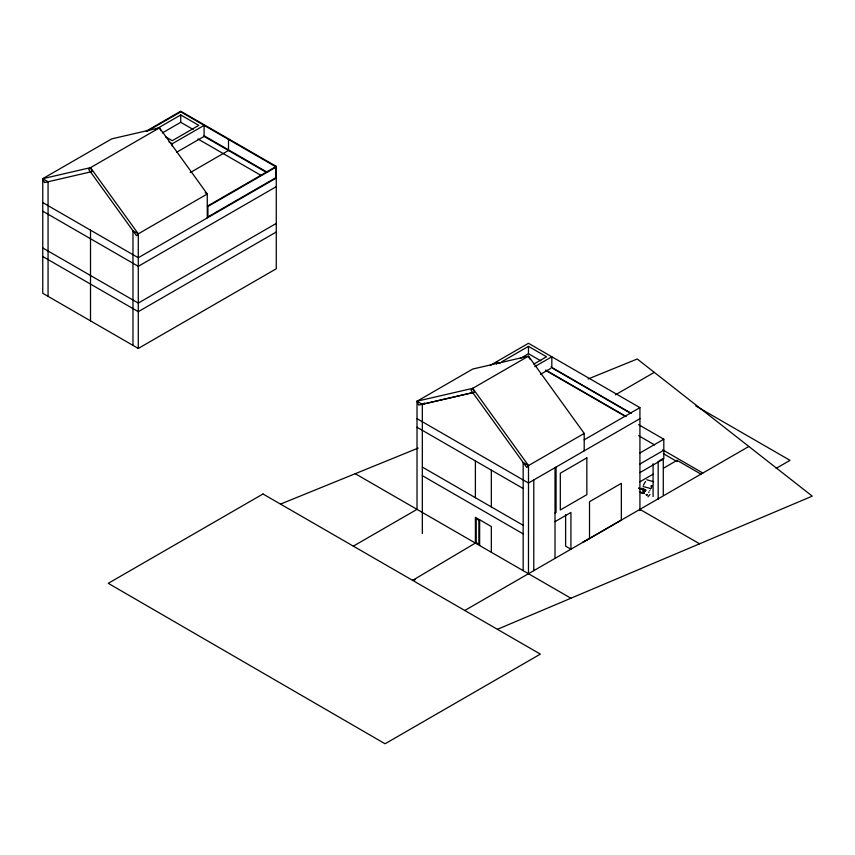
<?xml version="1.0" encoding="UTF-8"?>
<svg xmlns="http://www.w3.org/2000/svg" width="855" height="855" viewBox="0 0 855 855"><rect width="100%" height="100%" fill="white"/><g stroke="black" fill="none" stroke-linecap="round" stroke-linejoin="round"><path stroke-width="1.28" d="M643.184 492.544C644.253 495.665 641.688 487.745 643.569 489.455M643.558 493.217L643.655 488.964L644.029 489.701M645.685 490.107L645.023 491.379L645.664 490.075M649.8 490.631L649.768 490.759M648.518 492.117L649.052 492.288M644.798 490.289L644.788 489.488L644.189 489.936M644.371 493.164L639.497 491.849M645.6 490.503L644.916 491.23L645.632 489.872M645.108 491.336L644.916 490.546M643.163 489.028L643.591 489.626M644.991 491.251L645.012 490.118L644.862 490.984M644.221 490.492L645.012 490.118M644.317 490.353L644.232 489.327L644.349 490.364M644.296 490.097L644.531 489.562M647.278 494.831L646.679 494.885L647.331 494.831M644.766 490.3L644.627 489.52M645.055 490.289L645.269 489.819M646.359 495.066L646.327 494.447L646.391 495.066M650.762 488.59L650.27 488.921M651.275 487.724L651.799 486.752M643.313 485.277L645.546 481.525M647.972 496.83L649.907 494.511M160.815 130.74L159.511 127.823L90.512 167.655L88.77 169.525L136.533 235.713L138.286 233.843L207.273 194.01L159.511 127.823L111.749 138.852L42.75 178.684L42.75 293.286L138.286 348.445L276.272 268.769L276.272 166.383L180.736 111.225L146.237 131.146M529.779 359.079L528.476 356.161L472.751 388.33L470.998 390.201L526.755 467.461L528.497 465.58L584.221 433.41L528.476 356.161L472.719 369.039L417.016 401.262L417.016 509.366L353.329 546.142M589.726 538.351L582.533 542.519L621.574 519.968M146.814 131.446L180.736 111.887L275.631 166.65M155.364 129.607L180.736 114.955L198.777 125.375L172.25 140.69L165.485 136.779M162.279 132.963L180.736 122.308L193.145 129.468M168.916 141.834L172.25 143.758L204.089 125.375L204.089 136.405L176.793 152.158M190.216 172.603L228.509 150.491M207.273 206.215L276.272 166.383M276.272 178.075L138.286 257.74L42.75 202.582M276.272 186.657L138.286 266.322L42.75 211.164M276.272 223.422L138.286 303.087L42.75 247.939M276.272 232.004L138.286 311.669L42.75 256.511M424.604 403.015L422.327 404.33L417.016 401.262M489.808 365.619L528.476 343.293L639.925 407.643L639.925 510.595M501.938 361.676L528.476 346.361L546.516 356.77L533.819 364.102M520.396 358.373L528.476 353.714L540.873 360.874M534.77 366.624L551.828 356.77L551.828 367.8M540.456 374.372L550.684 368.462M615.418 394.828L654.31 372.363M584.2 439.812L639.925 407.643M639.925 418.672L528.476 483.011L417.016 418.672M639.925 452.99L663.811 439.203L663.811 458.814L639.925 472.601M555.013 513.043L556.071 512.434L556.071 467.087M639.925 464.019L663.811 450.232M659.205 460.856L663.277 458.504L663.277 495.184M555.013 521.646L570.926 512.455L570.926 549.209L565.615 546.142L565.615 514.635M639.925 481.793L653.434 473.991M663.566 468.145L677.075 460.343L700.961 474.13M464.789 610.481L748.862 446.47M776.148 468.348L790.02 460.343L695.842 405.975M497.418 629.323L812.25 496.146L637.242 358.993L588.069 379M280.515 504.097L418.159 448.106M415.199 579.733L412.612 580.363L475.401 543.075L475.401 517.339L491.326 526.53L491.326 552.266M472.751 392.627L422.327 404.33L422.327 533.499M90.512 167.655L92.265 171.545L44.492 182.575L42.75 178.684L90.512 167.655L138.286 233.843L138.286 348.445M472.751 388.33L416.994 401.209L418.736 405.099L474.493 392.221L472.751 388.33L528.497 465.58L528.476 573.716M639.091 487.927L639.294 488.568L639.134 488.002M644.381 489.936L645.065 490.107M641.41 489.146L642.853 489.509L641.4 489.178M646.797 479.794L653.637 481.696M650.869 488.568L643.024 486.516M204.366 135.924L267.583 172.421M203.757 136.212L266.375 172.357M197.954 138.98L261.064 175.425M550.973 366.945L631.182 413.254M552.971 368.462L630.776 413.382M545.661 370.012L625.871 416.321M546.238 370.707L625.849 416.674M638.632 424.668L663.811 439.203M638.632 435.697L654.652 444.942M662.636 449.826L702.842 473.039M663.341 453.642L677.075 461.572L677.075 460.343M205.157 192.781L207.273 194.01L207.273 217.907M499.961 363.599L496.627 361.676L496.627 364.123M639.925 509.366L699.582 543.812M42.75 178.684L48.062 181.752L48.062 296.354M138.286 233.843L132.974 230.775L132.974 345.377M528.476 465.612L523.164 462.544L523.164 570.648M417.016 427.244L523.164 488.526M422.327 467.087L523.164 525.301M422.327 475.658L523.164 533.873M355.242 473.702L570.926 598.233M641.72 488.13L641.998 488.665M658.179 461.444L658.179 499.438M653.092 463.741L653.092 496.499M621.35 520.096L621.35 483.342L589.512 501.714L589.512 538.468M584.2 433.442L584.2 450.841M555.013 467.696L555.013 558.39M533.777 479.954L533.777 570.648M528.476 346.361L528.476 353.714M491.326 470.143L491.326 506.919M479.644 519.787L479.644 545.522M475.391 460.952L475.391 497.717M228.509 138.799L228.509 149.839M180.736 114.955L180.736 122.308M172.25 143.758L172.25 146.205M90.512 230.166L90.512 320.86M275.631 167.388L207.915 206.483L207.915 216.903L275.631 177.808L275.631 167.388M262.998 493.987L108.254 583.324L385.071 743.775L540.36 654.118L262.998 493.987M586.851 457.885L560.314 473.21L560.314 509.975L586.851 494.66L586.851 457.885M651.938 485.672L651.061 486.057L651.938 485.672M644.307 493.527L639.465 492.181L644.339 493.495M639.925 488.782L638.803 488.451L639.925 488.782M478.864 520.235L476.182 518.696L476.182 542.626L478.864 544.165L478.864 520.235"/></g></svg>
